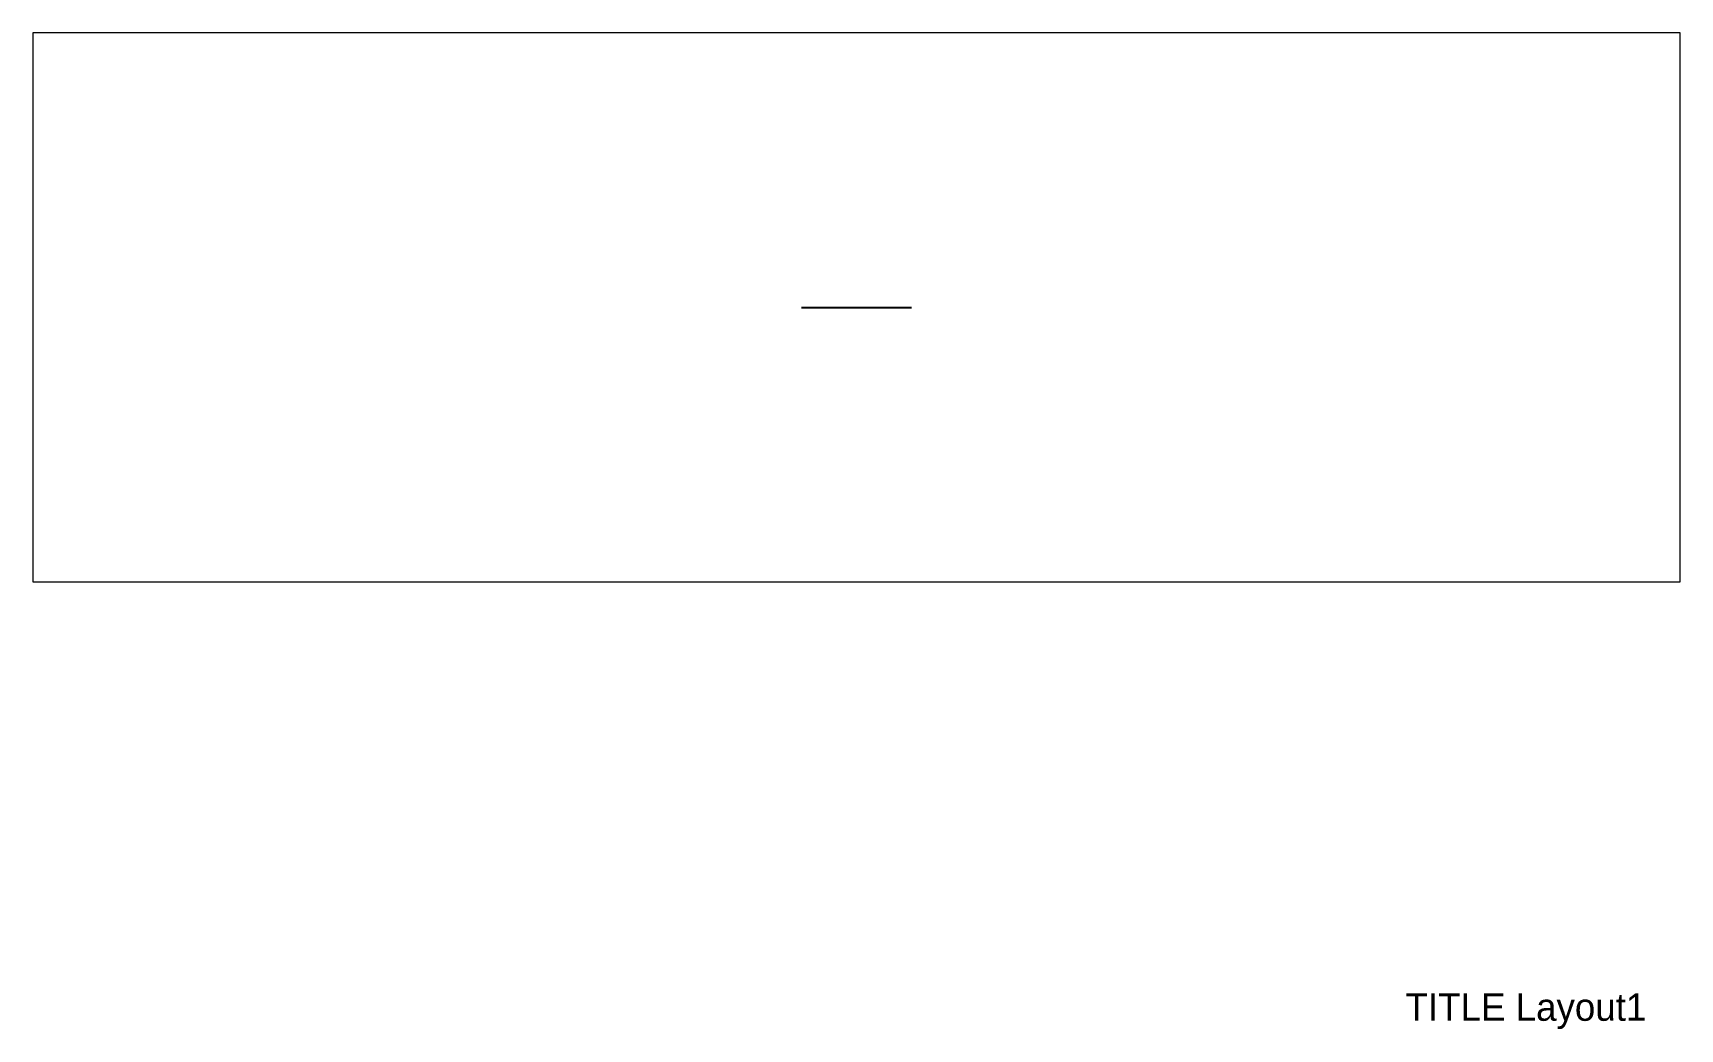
# Paper-space layout 'Layout1' of a CAD drawing. Header units: millimetres. Extents: x 50 to 350, y 18 to 200.
# The model-space entities are those that its viewports show. They can reach past a viewport. Long polylines and large blocks are cut down to what shows.
import ezdxf

# ---------------------------------------------------------------- set-up
doc = ezdxf.new("R2010")
doc.units = ezdxf.units.MM
doc.layers.add('VP', color=7, linetype='Continuous')

msp = doc.modelspace()

# ---------------------------------------------------------------- linework, layer by layer
msp.add_line((0, 0), (1000, 0))

psp = doc.layouts.get("Layout1")

# ---------------------------------------------------------------- texts
psp.add_text('TITLE Layout1', height=5).set_placement((300, 20))

# ---------------------------------------------------------------- viewports
at = {"layer": 'VP'}
psp.add_viewport(center=(200, 150), size=(300, 100), view_center_point=(500, 0), view_height=5000, dxfattribs=at)

doc.saveas('drawing.dxf')
